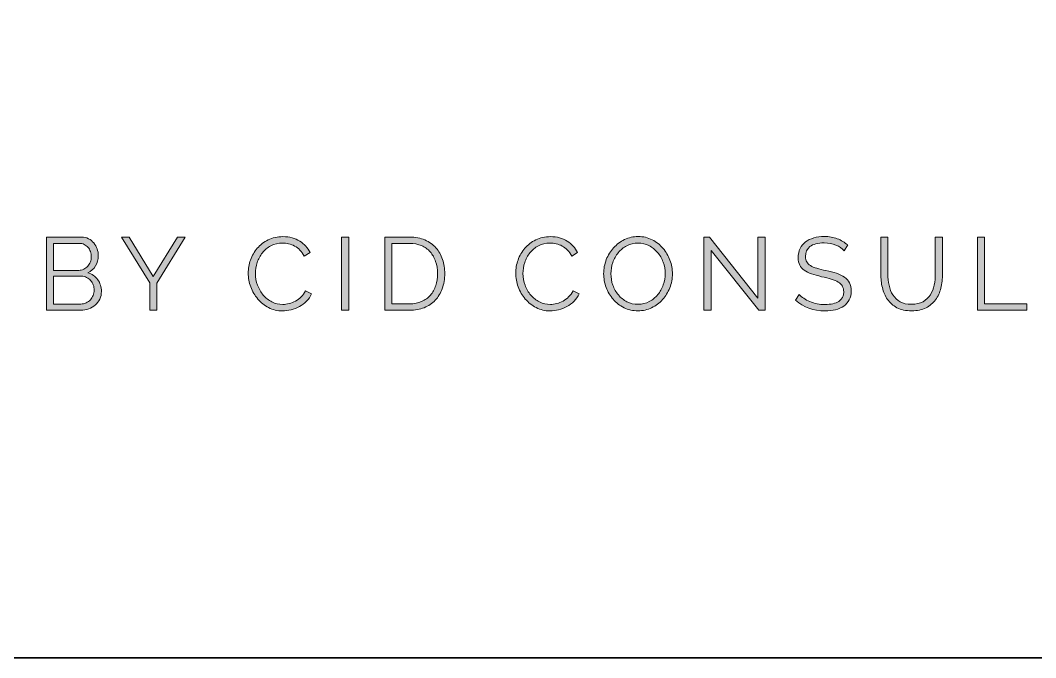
# Model space of a CAD drawing. Header units: centimetres. Extents: x -8 to 123, y -18 to 6.
# Drawn here: x 31.492 to 35.421, y -10.384 to -7.917 of the extents above; entities that cross this region are included whole.
import ezdxf

# ---------------------------------------------------------------- set-up
doc = ezdxf.new("R2010")
doc.units = ezdxf.units.CM
doc.header["$MEASUREMENT"] = 0
doc.layers.add('Layer 1', color=7, linetype='Continuous', lineweight=0)

# ---------------------------------------------------------------- blocks, each defined once
blk = doc.blocks.new('Block_11')
at = {"layer": 'Layer 1', "true_color": 0x000000, "transparency": 33554687}
h = blk.add_hatch(color=18, dxfattribs=at)
h.dxf.hatch_style = 2
edge = h.paths.add_edge_path()
edge.add_spline(control_points=[(31.7775, -8.9617), (31.7775, -8.9548), (31.7763, -8.9481), (31.7739, -8.9415), (31.7715, -8.935), (31.7681, -8.9293), (31.7637, -8.9244), (31.7593, -8.9194), (31.7541, -8.9154), (31.7481, -8.9124), (31.7422, -8.9093), (31.7357, -8.9078), (31.7288, -8.9078), (31.7288, -8.9078), (31.6201, -8.9078), (31.6201, -8.9078), (31.6201, -8.9078), (31.6201, -9.0152), (31.6201, -9.0152), (31.6201, -9.0152), (31.726, -9.0152), (31.726, -9.0152), (31.7332, -9.0152), (31.74, -9.0138), (31.7463, -9.0108), (31.7527, -9.0079), (31.7582, -9.004), (31.7627, -8.9991), (31.7672, -8.9941), (31.7708, -8.9884), (31.7735, -8.9819), (31.7762, -8.9754), (31.7775, -8.9686), (31.7775, -8.9617)], knot_values=[0, 0, 0, 0, 1, 1, 1, 2, 2, 2, 3, 3, 3, 4, 4, 4, 5, 5, 5, 6, 6, 6, 7, 7, 7, 8, 8, 8, 9, 9, 9, 10, 10, 10, 11, 11, 11, 11], degree=3, periodic=0)
edge = h.paths.add_edge_path()
edge.add_spline(control_points=[(31.6201, -8.7804), (31.6201, -8.7804), (31.6201, -8.885), (31.6201, -8.885), (31.6201, -8.885), (31.7176, -8.885), (31.7176, -8.885), (31.7245, -8.885), (31.731, -8.8836), (31.737, -8.8806), (31.743, -8.8777), (31.7481, -8.8738), (31.7525, -8.8691), (31.7569, -8.8643), (31.7603, -8.8587), (31.7627, -8.8525), (31.7651, -8.8462), (31.7663, -8.8396), (31.7663, -8.8327), (31.7663, -8.8255), (31.7652, -8.8187), (31.7629, -8.8123), (31.7607, -8.806), (31.7575, -8.8004), (31.7533, -8.7958), (31.7492, -8.7911), (31.7443, -8.7874), (31.7386, -8.7846), (31.7328, -8.7818), (31.7266, -8.7804), (31.72, -8.7804), (31.72, -8.7804), (31.6201, -8.7804), (31.6201, -8.7804)], knot_values=[0, 0, 0, 0, 1, 1, 1, 2, 2, 2, 3, 3, 3, 4, 4, 4, 5, 5, 5, 6, 6, 6, 7, 7, 7, 8, 8, 8, 9, 9, 9, 10, 10, 10, 11, 11, 11, 11], degree=3, periodic=0)
edge = h.paths.add_edge_path()
edge.add_spline(control_points=[(31.8054, -8.9665), (31.8054, -8.9771), (31.8033, -8.9869), (31.7991, -8.9959), (31.7948, -9.0048), (31.7891, -9.0125), (31.7819, -9.019), (31.7747, -9.0255), (31.7663, -9.0306), (31.7567, -9.0342), (31.7471, -9.0378), (31.7369, -9.0396), (31.726, -9.0396), (31.726, -9.0396), (31.5926, -9.0396), (31.5926, -9.0396), (31.5926, -9.0396), (31.5926, -8.756), (31.5926, -8.756), (31.5926, -8.756), (31.7288, -8.756), (31.7288, -8.756), (31.7386, -8.756), (31.7475, -8.7582), (31.7555, -8.7624), (31.7635, -8.7667), (31.7703, -8.7722), (31.7759, -8.779), (31.7815, -8.7858), (31.7858, -8.7935), (31.7889, -8.8022), (31.7919, -8.8108), (31.7935, -8.8195), (31.7935, -8.8283), (31.7935, -8.8427), (31.7899, -8.8558), (31.7827, -8.8677), (31.7755, -8.8795), (31.7655, -8.8884), (31.7527, -8.8942), (31.769, -8.899), (31.7818, -8.9079), (31.7913, -8.921), (31.8007, -8.934), (31.8054, -8.9492), (31.8054, -8.9665)], knot_values=[0, 0, 0, 0, 1, 1, 1, 2, 2, 2, 3, 3, 3, 4, 4, 4, 5, 5, 5, 6, 6, 6, 7, 7, 7, 8, 8, 8, 9, 9, 9, 10, 10, 10, 11, 11, 11, 12, 12, 12, 13, 13, 13, 14, 14, 14, 15, 15, 15, 15], degree=3, periodic=0)
h = blk.add_hatch(color=18, dxfattribs=at)
h.dxf.hatch_style = 2
edge = h.paths.add_edge_path()
edge.add_spline(control_points=[(31.9133, -8.756), (31.9133, -8.756), (32.0063, -8.9086), (32.0063, -8.9086), (32.0063, -8.9086), (32.0998, -8.756), (32.0998, -8.756), (32.0998, -8.756), (32.1301, -8.756), (32.1301, -8.756), (32.1301, -8.756), (32.0199, -8.9341), (32.0199, -8.9341), (32.0199, -8.9341), (32.0199, -9.0396), (32.0199, -9.0396), (32.0199, -9.0396), (31.9924, -9.0396), (31.9924, -9.0396), (31.9924, -9.0396), (31.9924, -8.9334), (31.9924, -8.9334), (31.9924, -8.9334), (31.8829, -8.756), (31.8829, -8.756), (31.8829, -8.756), (31.9133, -8.756), (31.9133, -8.756)], knot_values=[0, 0, 0, 0, 1, 1, 1, 2, 2, 2, 3, 3, 3, 4, 4, 4, 5, 5, 5, 6, 6, 6, 7, 7, 7, 8, 8, 8, 9, 9, 9, 9], degree=3, periodic=0)
h = blk.add_hatch(color=18, dxfattribs=at)
h.dxf.hatch_style = 2
edge = h.paths.add_edge_path()
edge.add_spline(control_points=[(32.3734, -8.8958), (32.3734, -8.8788), (32.3763, -8.8618), (32.3823, -8.8449), (32.3883, -8.828), (32.3971, -8.8129), (32.4085, -8.7996), (32.4199, -8.7863), (32.4341, -8.7754), (32.4508, -8.767), (32.4676, -8.7586), (32.4866, -8.7544), (32.508, -8.7544), (32.5332, -8.7544), (32.5548, -8.7602), (32.5726, -8.7716), (32.5905, -8.783), (32.6038, -8.798), (32.6126, -8.8163), (32.6126, -8.8163), (32.5902, -8.8299), (32.5902, -8.8299), (32.5857, -8.8206), (32.5802, -8.8127), (32.5738, -8.8064), (32.5674, -8.8), (32.5605, -8.7948), (32.5531, -8.7908), (32.5456, -8.7868), (32.5379, -8.7839), (32.5299, -8.7822), (32.5219, -8.7805), (32.5141, -8.7796), (32.5063, -8.7796), (32.4893, -8.7796), (32.4743, -8.783), (32.4612, -8.79), (32.4482, -8.7969), (32.4372, -8.806), (32.4283, -8.8171), (32.4193, -8.8283), (32.4126, -8.8409), (32.4081, -8.8549), (32.4036, -8.8688), (32.4013, -8.883), (32.4013, -8.8974), (32.4013, -8.9131), (32.404, -8.9282), (32.4095, -8.9425), (32.415, -8.9569), (32.4224, -8.9696), (32.4319, -8.9807), (32.4413, -8.9917), (32.4525, -9.0005), (32.4654, -9.007), (32.4783, -9.0136), (32.4924, -9.0168), (32.5075, -9.0168), (32.5155, -9.0168), (32.5237, -9.0158), (32.5321, -9.0138), (32.5405, -9.0118), (32.5486, -9.0086), (32.5565, -9.0042), (32.5643, -8.9998), (32.5716, -8.9944), (32.5782, -8.9879), (32.5849, -8.9813), (32.5905, -8.9734), (32.595, -8.9641), (32.595, -8.9641), (32.6182, -8.9761), (32.6182, -8.9761), (32.6136, -8.9867), (32.6073, -8.9961), (32.599, -9.0042), (32.5908, -9.0124), (32.5816, -9.0192), (32.5714, -9.0248), (32.5613, -9.0304), (32.5506, -9.0347), (32.5393, -9.0376), (32.528, -9.0405), (32.5169, -9.042), (32.506, -9.042), (32.4865, -9.042), (32.4687, -9.0377), (32.4524, -9.0292), (32.4362, -9.0207), (32.4222, -9.0096), (32.4105, -8.9959), (32.3988, -8.9821), (32.3897, -8.9666), (32.3831, -8.9491), (32.3766, -8.9317), (32.3734, -8.9139), (32.3734, -8.8958)], knot_values=[0, 0, 0, 0, 1, 1, 1, 2, 2, 2, 3, 3, 3, 4, 4, 4, 5, 5, 5, 6, 6, 6, 7, 7, 7, 8, 8, 8, 9, 9, 9, 10, 10, 10, 11, 11, 11, 12, 12, 12, 13, 13, 13, 14, 14, 14, 15, 15, 15, 16, 16, 16, 17, 17, 17, 18, 18, 18, 19, 19, 19, 20, 20, 20, 21, 21, 21, 22, 22, 22, 23, 23, 23, 24, 24, 24, 25, 25, 25, 26, 26, 26, 27, 27, 27, 28, 28, 28, 29, 29, 29, 30, 30, 30, 31, 31, 31, 32, 32, 32, 32], degree=3, periodic=0)
h = blk.add_hatch(color=18, dxfattribs=at)
h.dxf.hatch_style = 2
edge = h.paths.add_edge_path()
edge.add_spline(control_points=[(32.7348, -9.0396), (32.7348, -9.0396), (32.7348, -8.7564), (32.7348, -8.7564), (32.7348, -8.7564), (32.7624, -8.7564), (32.7624, -8.7564), (32.7624, -8.7564), (32.7624, -9.0396), (32.7624, -9.0396), (32.7624, -9.0396), (32.7348, -9.0396), (32.7348, -9.0396)], knot_values=[0, 0, 0, 0, 1, 1, 1, 2, 2, 2, 3, 3, 3, 4, 4, 4, 4], degree=3, periodic=0)
h = blk.add_hatch(color=18, dxfattribs=at)
h.dxf.hatch_style = 2
edge = h.paths.add_edge_path()
edge.add_spline(control_points=[(33.1058, -8.8974), (33.1058, -8.8804), (33.1034, -8.8647), (33.0986, -8.8505), (33.0938, -8.8362), (33.0868, -8.8239), (33.0777, -8.8135), (33.0685, -8.8031), (33.0572, -8.7951), (33.0439, -8.7894), (33.0306, -8.7836), (33.0153, -8.7808), (32.998, -8.7808), (32.998, -8.7808), (32.9297, -8.7808), (32.9297, -8.7808), (32.9297, -8.7808), (32.9297, -9.0148), (32.9297, -9.0148), (32.9297, -9.0148), (32.998, -9.0148), (32.998, -9.0148), (33.0156, -9.0148), (33.0311, -9.0118), (33.0445, -9.0058), (33.058, -8.9998), (33.0692, -8.9916), (33.0783, -8.9811), (33.0873, -8.9706), (33.0942, -8.9582), (33.0988, -8.9439), (33.1035, -8.9297), (33.1058, -8.9142), (33.1058, -8.8974)], knot_values=[0, 0, 0, 0, 1, 1, 1, 2, 2, 2, 3, 3, 3, 4, 4, 4, 5, 5, 5, 6, 6, 6, 7, 7, 7, 8, 8, 8, 9, 9, 9, 10, 10, 10, 11, 11, 11, 11], degree=3, periodic=0)
edge = h.paths.add_edge_path()
edge.add_spline(control_points=[(32.9021, -9.0396), (32.9021, -9.0396), (32.9021, -8.756), (32.9021, -8.756), (32.9021, -8.756), (32.998, -8.756), (32.998, -8.756), (33.0206, -8.756), (33.0404, -8.7598), (33.0575, -8.7672), (33.0745, -8.7747), (33.0887, -8.7848), (33.1, -8.7976), (33.1113, -8.8103), (33.1198, -8.8253), (33.1254, -8.8425), (33.131, -8.8597), (33.1338, -8.878), (33.1338, -8.8974), (33.1338, -8.919), (33.1306, -8.9385), (33.1242, -8.9559), (33.1178, -8.9734), (33.1087, -8.9883), (33.097, -9.0006), (33.0853, -9.013), (33.0711, -9.0226), (33.0543, -9.0294), (33.0375, -9.0362), (33.0188, -9.0396), (32.998, -9.0396), (32.998, -9.0396), (32.9021, -9.0396), (32.9021, -9.0396)], knot_values=[0, 0, 0, 0, 1, 1, 1, 2, 2, 2, 3, 3, 3, 4, 4, 4, 5, 5, 5, 6, 6, 6, 7, 7, 7, 8, 8, 8, 9, 9, 9, 10, 10, 10, 11, 11, 11, 11], degree=3, periodic=0)
h = blk.add_hatch(color=18, dxfattribs=at)
h.dxf.hatch_style = 2
edge = h.paths.add_edge_path()
edge.add_spline(control_points=[(33.4085, -8.8958), (33.4085, -8.8788), (33.4115, -8.8618), (33.4175, -8.8449), (33.4235, -8.828), (33.4322, -8.8129), (33.4437, -8.7996), (33.4551, -8.7863), (33.4692, -8.7754), (33.486, -8.767), (33.5028, -8.7586), (33.5218, -8.7544), (33.5431, -8.7544), (33.5684, -8.7544), (33.59, -8.7602), (33.6078, -8.7716), (33.6257, -8.783), (33.639, -8.798), (33.6478, -8.8163), (33.6478, -8.8163), (33.6254, -8.8299), (33.6254, -8.8299), (33.6209, -8.8206), (33.6154, -8.8127), (33.609, -8.8064), (33.6026, -8.8), (33.5957, -8.7948), (33.5883, -8.7908), (33.5808, -8.7868), (33.5731, -8.7839), (33.5651, -8.7822), (33.5571, -8.7805), (33.5492, -8.7796), (33.5415, -8.7796), (33.5245, -8.7796), (33.5094, -8.783), (33.4964, -8.79), (33.4833, -8.7969), (33.4724, -8.806), (33.4634, -8.8171), (33.4545, -8.8283), (33.4478, -8.8409), (33.4433, -8.8549), (33.4387, -8.8688), (33.4365, -8.883), (33.4365, -8.8974), (33.4365, -8.9131), (33.4392, -8.9282), (33.4447, -8.9425), (33.4501, -8.9569), (33.4576, -8.9696), (33.467, -8.9807), (33.4765, -8.9917), (33.4877, -9.0005), (33.5006, -9.007), (33.5135, -9.0136), (33.5275, -9.0168), (33.5427, -9.0168), (33.5507, -9.0168), (33.5589, -9.0158), (33.5673, -9.0138), (33.5757, -9.0118), (33.5838, -9.0086), (33.5917, -9.0042), (33.5995, -8.9998), (33.6068, -8.9944), (33.6134, -8.9879), (33.6201, -8.9813), (33.6257, -8.9734), (33.6302, -8.9641), (33.6302, -8.9641), (33.6534, -8.9761), (33.6534, -8.9761), (33.6488, -8.9867), (33.6424, -8.9961), (33.6342, -9.0042), (33.6259, -9.0124), (33.6167, -9.0192), (33.6066, -9.0248), (33.5965, -9.0304), (33.5858, -9.0347), (33.5745, -9.0376), (33.5631, -9.0405), (33.552, -9.042), (33.5411, -9.042), (33.5217, -9.042), (33.5038, -9.0377), (33.4876, -9.0292), (33.4714, -9.0207), (33.4574, -9.0096), (33.4457, -8.9959), (33.434, -8.9821), (33.4248, -8.9666), (33.4183, -8.9491), (33.4118, -8.9317), (33.4085, -8.9139), (33.4085, -8.8958)], knot_values=[0, 0, 0, 0, 1, 1, 1, 2, 2, 2, 3, 3, 3, 4, 4, 4, 5, 5, 5, 6, 6, 6, 7, 7, 7, 8, 8, 8, 9, 9, 9, 10, 10, 10, 11, 11, 11, 12, 12, 12, 13, 13, 13, 14, 14, 14, 15, 15, 15, 16, 16, 16, 17, 17, 17, 18, 18, 18, 19, 19, 19, 20, 20, 20, 21, 21, 21, 22, 22, 22, 23, 23, 23, 24, 24, 24, 25, 25, 25, 26, 26, 26, 27, 27, 27, 28, 28, 28, 29, 29, 29, 30, 30, 30, 31, 31, 31, 32, 32, 32, 32], degree=3, periodic=0)
h = blk.add_hatch(color=18, dxfattribs=at)
h.dxf.hatch_style = 2
edge = h.paths.add_edge_path()
edge.add_spline(control_points=[(33.7768, -8.8978), (33.7768, -8.9133), (33.7793, -8.9281), (33.7844, -8.9423), (33.7894, -8.9566), (33.7966, -8.9692), (33.8059, -8.9803), (33.8153, -8.9913), (33.8263, -9.0001), (33.8391, -9.0066), (33.8519, -9.0132), (33.8661, -9.0164), (33.8818, -9.0164), (33.8978, -9.0164), (33.9123, -9.013), (33.9253, -9.006), (33.9384, -8.9991), (33.9494, -8.9901), (33.9585, -8.9789), (33.9676, -8.9677), (33.9745, -8.9551), (33.9795, -8.9409), (33.9844, -8.9268), (33.9869, -8.9124), (33.9869, -8.8978), (33.9869, -8.8824), (33.9843, -8.8675), (33.9791, -8.8533), (33.9739, -8.839), (33.9666, -8.8265), (33.9573, -8.8155), (33.948, -8.8046), (33.9369, -8.7959), (33.9242, -8.7894), (33.9114, -8.7829), (33.8973, -8.7796), (33.8818, -8.7796), (33.8659, -8.7796), (33.8513, -8.783), (33.8383, -8.7898), (33.8252, -8.7966), (33.8142, -8.8055), (33.8051, -8.8167), (33.7961, -8.8279), (33.7891, -8.8406), (33.7842, -8.8547), (33.7792, -8.8688), (33.7768, -8.8832), (33.7768, -8.8978)], knot_values=[0, 0, 0, 0, 1, 1, 1, 2, 2, 2, 3, 3, 3, 4, 4, 4, 5, 5, 5, 6, 6, 6, 7, 7, 7, 8, 8, 8, 9, 9, 9, 10, 10, 10, 11, 11, 11, 12, 12, 12, 13, 13, 13, 14, 14, 14, 15, 15, 15, 16, 16, 16, 16], degree=3, periodic=0)
edge = h.paths.add_edge_path()
edge.add_spline(control_points=[(33.8818, -9.0416), (33.8621, -9.0416), (33.8441, -9.0375), (33.8277, -9.0294), (33.8113, -9.0213), (33.7973, -9.0105), (33.7856, -8.9971), (33.7739, -8.9836), (33.7648, -8.9682), (33.7584, -8.9509), (33.752, -8.9336), (33.7488, -8.9159), (33.7488, -8.8978), (33.7488, -8.8789), (33.7522, -8.8608), (33.759, -8.8435), (33.7658, -8.8262), (33.7752, -8.8109), (33.7872, -8.7976), (33.7992, -8.7843), (33.8133, -8.7737), (33.8295, -8.7658), (33.8457, -8.758), (33.8633, -8.754), (33.8822, -8.754), (33.9019, -8.754), (33.92, -8.7582), (33.9363, -8.7666), (33.9527, -8.775), (33.9667, -8.786), (33.9783, -8.7996), (33.9899, -8.8131), (33.9988, -8.8285), (34.0052, -8.8457), (34.0116, -8.8629), (34.0148, -8.8804), (34.0148, -8.8982), (34.0148, -8.9171), (34.0114, -8.9352), (34.0046, -8.9525), (33.9978, -8.9698), (33.9885, -8.9851), (33.9767, -8.9982), (33.9648, -9.0114), (33.9508, -9.0219), (33.9345, -9.0298), (33.9183, -9.0377), (33.9007, -9.0416), (33.8818, -9.0416)], knot_values=[0, 0, 0, 0, 1, 1, 1, 2, 2, 2, 3, 3, 3, 4, 4, 4, 5, 5, 5, 6, 6, 6, 7, 7, 7, 8, 8, 8, 9, 9, 9, 10, 10, 10, 11, 11, 11, 12, 12, 12, 13, 13, 13, 14, 14, 14, 15, 15, 15, 16, 16, 16, 16], degree=3, periodic=0)
h = blk.add_hatch(color=18, dxfattribs=at)
h.dxf.hatch_style = 2
edge = h.paths.add_edge_path()
edge.add_spline(control_points=[(34.1642, -8.808), (34.1642, -8.808), (34.1642, -9.0396), (34.1642, -9.0396), (34.1642, -9.0396), (34.1366, -9.0396), (34.1366, -9.0396), (34.1366, -9.0396), (34.1366, -8.756), (34.1366, -8.756), (34.1366, -8.756), (34.1582, -8.756), (34.1582, -8.756), (34.1582, -8.756), (34.3459, -8.9921), (34.3459, -8.9921), (34.3459, -8.9921), (34.3459, -8.7564), (34.3459, -8.7564), (34.3459, -8.7564), (34.3735, -8.7564), (34.3735, -8.7564), (34.3735, -8.7564), (34.3735, -9.0396), (34.3735, -9.0396), (34.3735, -9.0396), (34.3495, -9.0396), (34.3495, -9.0396), (34.3495, -9.0396), (34.1642, -8.808), (34.1642, -8.808)], knot_values=[0, 0, 0, 0, 1, 1, 1, 2, 2, 2, 3, 3, 3, 4, 4, 4, 5, 5, 5, 6, 6, 6, 7, 7, 7, 8, 8, 8, 9, 9, 9, 10, 10, 10, 10], degree=3, periodic=0)
h = blk.add_hatch(color=18, dxfattribs=at)
h.dxf.hatch_style = 2
edge = h.paths.add_edge_path()
edge.add_spline(control_points=[(34.6798, -8.8091), (34.6718, -8.8001), (34.6611, -8.7928), (34.6476, -8.7872), (34.6342, -8.7816), (34.6191, -8.7788), (34.6023, -8.7788), (34.577, -8.7788), (34.5586, -8.7835), (34.5472, -8.793), (34.5357, -8.8024), (34.53, -8.8153), (34.53, -8.8315), (34.53, -8.84), (34.5315, -8.847), (34.5346, -8.8525), (34.5377, -8.8579), (34.5425, -8.8627), (34.549, -8.8667), (34.5555, -8.8707), (34.5638, -8.8741), (34.5737, -8.877), (34.5837, -8.88), (34.5955, -8.8829), (34.6091, -8.8858), (34.6243, -8.889), (34.6378, -8.8925), (34.6498, -8.8964), (34.6618, -8.9003), (34.672, -8.9052), (34.6806, -8.9112), (34.6891, -8.9172), (34.6956, -8.9245), (34.7001, -8.9331), (34.7047, -8.9418), (34.7069, -8.9525), (34.7069, -8.9653), (34.7069, -8.9783), (34.7044, -8.9897), (34.6993, -8.9992), (34.6943, -9.0088), (34.6872, -9.0168), (34.6782, -9.0232), (34.6691, -9.0296), (34.6583, -9.0343), (34.6458, -9.0374), (34.6333, -9.0404), (34.6197, -9.042), (34.6051, -9.042), (34.5606, -9.042), (34.5227, -9.0283), (34.4913, -9.0008), (34.4913, -9.0008), (34.5048, -8.9781), (34.5048, -8.9781), (34.5152, -8.989), (34.5292, -8.9982), (34.5468, -9.0058), (34.5643, -9.0134), (34.5839, -9.0172), (34.6055, -9.0172), (34.6281, -9.0172), (34.6458, -9.0132), (34.6586, -9.005), (34.6714, -8.9969), (34.6778, -8.9846), (34.6778, -8.9681), (34.6778, -8.9593), (34.676, -8.9519), (34.6724, -8.9459), (34.6688, -8.9399), (34.6634, -8.9348), (34.6562, -8.9304), (34.649, -8.926), (34.64, -8.9222), (34.6293, -8.919), (34.6185, -8.9158), (34.606, -8.9126), (34.5919, -8.9094), (34.577, -8.9059), (34.5639, -8.9023), (34.5528, -8.8986), (34.5416, -8.8949), (34.5322, -8.8902), (34.5246, -8.8846), (34.517, -8.879), (34.5113, -8.8723), (34.5074, -8.8645), (34.5036, -8.8566), (34.5016, -8.847), (34.5016, -8.8355), (34.5016, -8.8225), (34.5041, -8.8108), (34.509, -8.8006), (34.514, -8.7903), (34.5209, -8.7818), (34.5298, -8.775), (34.5387, -8.7682), (34.5494, -8.763), (34.5618, -8.7594), (34.5741, -8.7558), (34.5878, -8.754), (34.6027, -8.754), (34.6213, -8.754), (34.638, -8.7569), (34.6528, -8.7626), (34.6676, -8.7684), (34.681, -8.7764), (34.693, -8.7868), (34.693, -8.7868), (34.6798, -8.8091), (34.6798, -8.8091)], knot_values=[0, 0, 0, 0, 1, 1, 1, 2, 2, 2, 3, 3, 3, 4, 4, 4, 5, 5, 5, 6, 6, 6, 7, 7, 7, 8, 8, 8, 9, 9, 9, 10, 10, 10, 11, 11, 11, 12, 12, 12, 13, 13, 13, 14, 14, 14, 15, 15, 15, 16, 16, 16, 17, 17, 17, 18, 18, 18, 19, 19, 19, 20, 20, 20, 21, 21, 21, 22, 22, 22, 23, 23, 23, 24, 24, 24, 25, 25, 25, 26, 26, 26, 27, 27, 27, 28, 28, 28, 29, 29, 29, 30, 30, 30, 31, 31, 31, 32, 32, 32, 33, 33, 33, 34, 34, 34, 35, 35, 35, 36, 36, 36, 37, 37, 37, 37], degree=3, periodic=0)
h = blk.add_hatch(color=18, dxfattribs=at)
h.dxf.hatch_style = 2
edge = h.paths.add_edge_path()
edge.add_spline(control_points=[(34.9402, -9.0164), (34.958, -9.0164), (34.9728, -9.013), (34.9847, -9.0062), (34.9965, -8.9995), (35.006, -8.9905), (35.013, -8.9795), (35.0201, -8.9684), (35.025, -8.9559), (35.0278, -8.9417), (35.0306, -8.9276), (35.032, -8.9134), (35.032, -8.899), (35.032, -8.899), (35.032, -8.756), (35.032, -8.756), (35.032, -8.756), (35.06, -8.756), (35.06, -8.756), (35.06, -8.756), (35.06, -8.899), (35.06, -8.899), (35.06, -8.9182), (35.0578, -8.9364), (35.0536, -8.9535), (35.0493, -8.9707), (35.0425, -8.9858), (35.033, -8.9988), (35.0236, -9.0119), (35.0112, -9.0223), (34.9961, -9.03), (34.9809, -9.0377), (34.9624, -9.0416), (34.9406, -9.0416), (34.9179, -9.0416), (34.899, -9.0375), (34.8838, -9.0294), (34.8687, -9.0213), (34.8564, -9.0106), (34.8471, -8.9972), (34.8378, -8.9839), (34.8311, -8.9688), (34.8271, -8.9517), (34.8231, -8.9347), (34.8211, -8.9171), (34.8211, -8.899), (34.8211, -8.899), (34.8211, -8.756), (34.8211, -8.756), (34.8211, -8.756), (34.8487, -8.756), (34.8487, -8.756), (34.8487, -8.756), (34.8487, -8.899), (34.8487, -8.899), (34.8487, -8.9139), (34.8502, -8.9284), (34.8531, -8.9425), (34.856, -8.9566), (34.861, -8.9692), (34.8681, -8.9801), (34.8751, -8.991), (34.8845, -8.9998), (34.8962, -9.0064), (34.9079, -9.0131), (34.9226, -9.0164), (34.9402, -9.0164)], knot_values=[0, 0, 0, 0, 1, 1, 1, 2, 2, 2, 3, 3, 3, 4, 4, 4, 5, 5, 5, 6, 6, 6, 7, 7, 7, 8, 8, 8, 9, 9, 9, 10, 10, 10, 11, 11, 11, 12, 12, 12, 13, 13, 13, 14, 14, 14, 15, 15, 15, 16, 16, 16, 17, 17, 17, 18, 18, 18, 19, 19, 19, 20, 20, 20, 21, 21, 21, 22, 22, 22, 22], degree=3, periodic=0)
h = blk.add_hatch(color=18, dxfattribs=at)
h.dxf.hatch_style = 2
edge = h.paths.add_edge_path()
edge.add_spline(control_points=[(35.195, -9.0396), (35.195, -9.0396), (35.195, -8.756), (35.195, -8.756), (35.195, -8.756), (35.2225, -8.756), (35.2225, -8.756), (35.2225, -8.756), (35.2225, -9.0148), (35.2225, -9.0148), (35.2225, -9.0148), (35.3867, -9.0148), (35.3867, -9.0148), (35.3867, -9.0148), (35.3867, -9.0396), (35.3867, -9.0396), (35.3867, -9.0396), (35.195, -9.0396), (35.195, -9.0396)], knot_values=[0, 0, 0, 0, 1, 1, 1, 2, 2, 2, 3, 3, 3, 4, 4, 4, 5, 5, 5, 6, 6, 6, 6], degree=3, periodic=0)
at = {"layer": 'Layer 1'}
for points, knots in [([(31.8054, -8.9665), (31.8054, -8.9771), (31.8033, -8.9869), (31.7991, -8.9959), (31.7948, -9.0048), (31.7891, -9.0125), (31.7819, -9.019), (31.7747, -9.0255), (31.7663, -9.0306), (31.7567, -9.0342), (31.7471, -9.0378), (31.7369, -9.0396), (31.726, -9.0396), (31.726, -9.0396), (31.5926, -9.0396), (31.5926, -9.0396), (31.5926, -9.0396), (31.5926, -8.756), (31.5926, -8.756), (31.5926, -8.756), (31.7288, -8.756), (31.7288, -8.756), (31.7386, -8.756), (31.7475, -8.7582), (31.7555, -8.7624), (31.7635, -8.7667), (31.7703, -8.7722), (31.7759, -8.779), (31.7815, -8.7858), (31.7858, -8.7935), (31.7889, -8.8022), (31.7919, -8.8108), (31.7935, -8.8195), (31.7935, -8.8283), (31.7935, -8.8427), (31.7899, -8.8558), (31.7827, -8.8677), (31.7755, -8.8795), (31.7655, -8.8884), (31.7527, -8.8942), (31.769, -8.899), (31.7818, -8.9079), (31.7913, -8.921), (31.8007, -8.934), (31.8054, -8.9492), (31.8054, -8.9665)], [0, 0, 0, 0, 1, 1, 1, 2, 2, 2, 3, 3, 3, 4, 4, 4, 5, 5, 5, 6, 6, 6, 7, 7, 7, 8, 8, 8, 9, 9, 9, 10, 10, 10, 11, 11, 11, 12, 12, 12, 13, 13, 13, 14, 14, 14, 15, 15, 15, 15]), ([(31.9133, -8.756), (31.9133, -8.756), (32.0063, -8.9086), (32.0063, -8.9086), (32.0063, -8.9086), (32.0998, -8.756), (32.0998, -8.756), (32.0998, -8.756), (32.1301, -8.756), (32.1301, -8.756), (32.1301, -8.756), (32.0199, -8.9341), (32.0199, -8.9341), (32.0199, -8.9341), (32.0199, -9.0396), (32.0199, -9.0396), (32.0199, -9.0396), (31.9924, -9.0396), (31.9924, -9.0396), (31.9924, -9.0396), (31.9924, -8.9334), (31.9924, -8.9334), (31.9924, -8.9334), (31.8829, -8.756), (31.8829, -8.756), (31.8829, -8.756), (31.9133, -8.756), (31.9133, -8.756)], [0, 0, 0, 0, 1, 1, 1, 2, 2, 2, 3, 3, 3, 4, 4, 4, 5, 5, 5, 6, 6, 6, 7, 7, 7, 8, 8, 8, 9, 9, 9, 9]), ([(32.3734, -8.8958), (32.3734, -8.8788), (32.3763, -8.8618), (32.3823, -8.8449), (32.3883, -8.828), (32.3971, -8.8129), (32.4085, -8.7996), (32.4199, -8.7863), (32.4341, -8.7754), (32.4508, -8.767), (32.4676, -8.7586), (32.4866, -8.7544), (32.508, -8.7544), (32.5332, -8.7544), (32.5548, -8.7602), (32.5726, -8.7716), (32.5905, -8.783), (32.6038, -8.798), (32.6126, -8.8163), (32.6126, -8.8163), (32.5902, -8.8299), (32.5902, -8.8299), (32.5857, -8.8206), (32.5802, -8.8127), (32.5738, -8.8064), (32.5674, -8.8), (32.5605, -8.7948), (32.5531, -8.7908), (32.5456, -8.7868), (32.5379, -8.7839), (32.5299, -8.7822), (32.5219, -8.7805), (32.5141, -8.7796), (32.5063, -8.7796), (32.4893, -8.7796), (32.4743, -8.783), (32.4612, -8.79), (32.4482, -8.7969), (32.4372, -8.806), (32.4283, -8.8171), (32.4193, -8.8283), (32.4126, -8.8409), (32.4081, -8.8549), (32.4036, -8.8688), (32.4013, -8.883), (32.4013, -8.8974), (32.4013, -8.9131), (32.404, -8.9282), (32.4095, -8.9425), (32.415, -8.9569), (32.4224, -8.9696), (32.4319, -8.9807), (32.4413, -8.9917), (32.4525, -9.0005), (32.4654, -9.007), (32.4783, -9.0136), (32.4924, -9.0168), (32.5075, -9.0168), (32.5155, -9.0168), (32.5237, -9.0158), (32.5321, -9.0138), (32.5405, -9.0118), (32.5486, -9.0086), (32.5565, -9.0042), (32.5643, -8.9998), (32.5716, -8.9944), (32.5782, -8.9879), (32.5849, -8.9813), (32.5905, -8.9734), (32.595, -8.9641), (32.595, -8.9641), (32.6182, -8.9761), (32.6182, -8.9761), (32.6136, -8.9867), (32.6073, -8.9961), (32.599, -9.0042), (32.5908, -9.0124), (32.5816, -9.0192), (32.5714, -9.0248), (32.5613, -9.0304), (32.5506, -9.0347), (32.5393, -9.0376), (32.528, -9.0405), (32.5169, -9.042), (32.506, -9.042), (32.4865, -9.042), (32.4687, -9.0377), (32.4524, -9.0292), (32.4362, -9.0207), (32.4222, -9.0096), (32.4105, -8.9959), (32.3988, -8.9821), (32.3897, -8.9666), (32.3831, -8.9491), (32.3766, -8.9317), (32.3734, -8.9139), (32.3734, -8.8958)], [0, 0, 0, 0, 1, 1, 1, 2, 2, 2, 3, 3, 3, 4, 4, 4, 5, 5, 5, 6, 6, 6, 7, 7, 7, 8, 8, 8, 9, 9, 9, 10, 10, 10, 11, 11, 11, 12, 12, 12, 13, 13, 13, 14, 14, 14, 15, 15, 15, 16, 16, 16, 17, 17, 17, 18, 18, 18, 19, 19, 19, 20, 20, 20, 21, 21, 21, 22, 22, 22, 23, 23, 23, 24, 24, 24, 25, 25, 25, 26, 26, 26, 27, 27, 27, 28, 28, 28, 29, 29, 29, 30, 30, 30, 31, 31, 31, 32, 32, 32, 32]), ([(32.7348, -9.0396), (32.7348, -9.0396), (32.7348, -8.7564), (32.7348, -8.7564), (32.7348, -8.7564), (32.7624, -8.7564), (32.7624, -8.7564), (32.7624, -8.7564), (32.7624, -9.0396), (32.7624, -9.0396), (32.7624, -9.0396), (32.7348, -9.0396), (32.7348, -9.0396)], [0, 0, 0, 0, 1, 1, 1, 2, 2, 2, 3, 3, 3, 4, 4, 4, 4]), ([(32.9021, -9.0396), (32.9021, -9.0396), (32.9021, -8.756), (32.9021, -8.756), (32.9021, -8.756), (32.998, -8.756), (32.998, -8.756), (33.0206, -8.756), (33.0404, -8.7598), (33.0575, -8.7672), (33.0745, -8.7747), (33.0887, -8.7848), (33.1, -8.7976), (33.1113, -8.8103), (33.1198, -8.8253), (33.1254, -8.8425), (33.131, -8.8597), (33.1338, -8.878), (33.1338, -8.8974), (33.1338, -8.919), (33.1306, -8.9385), (33.1242, -8.9559), (33.1178, -8.9734), (33.1087, -8.9883), (33.097, -9.0006), (33.0853, -9.013), (33.0711, -9.0226), (33.0543, -9.0294), (33.0375, -9.0362), (33.0188, -9.0396), (32.998, -9.0396), (32.998, -9.0396), (32.9021, -9.0396), (32.9021, -9.0396)], [0, 0, 0, 0, 1, 1, 1, 2, 2, 2, 3, 3, 3, 4, 4, 4, 5, 5, 5, 6, 6, 6, 7, 7, 7, 8, 8, 8, 9, 9, 9, 10, 10, 10, 11, 11, 11, 11]), ([(33.4085, -8.8958), (33.4085, -8.8788), (33.4115, -8.8618), (33.4175, -8.8449), (33.4235, -8.828), (33.4322, -8.8129), (33.4437, -8.7996), (33.4551, -8.7863), (33.4692, -8.7754), (33.486, -8.767), (33.5028, -8.7586), (33.5218, -8.7544), (33.5431, -8.7544), (33.5684, -8.7544), (33.59, -8.7602), (33.6078, -8.7716), (33.6257, -8.783), (33.639, -8.798), (33.6478, -8.8163), (33.6478, -8.8163), (33.6254, -8.8299), (33.6254, -8.8299), (33.6209, -8.8206), (33.6154, -8.8127), (33.609, -8.8064), (33.6026, -8.8), (33.5957, -8.7948), (33.5883, -8.7908), (33.5808, -8.7868), (33.5731, -8.7839), (33.5651, -8.7822), (33.5571, -8.7805), (33.5492, -8.7796), (33.5415, -8.7796), (33.5245, -8.7796), (33.5094, -8.783), (33.4964, -8.79), (33.4833, -8.7969), (33.4724, -8.806), (33.4634, -8.8171), (33.4545, -8.8283), (33.4478, -8.8409), (33.4433, -8.8549), (33.4387, -8.8688), (33.4365, -8.883), (33.4365, -8.8974), (33.4365, -8.9131), (33.4392, -8.9282), (33.4447, -8.9425), (33.4501, -8.9569), (33.4576, -8.9696), (33.467, -8.9807), (33.4765, -8.9917), (33.4877, -9.0005), (33.5006, -9.007), (33.5135, -9.0136), (33.5275, -9.0168), (33.5427, -9.0168), (33.5507, -9.0168), (33.5589, -9.0158), (33.5673, -9.0138), (33.5757, -9.0118), (33.5838, -9.0086), (33.5917, -9.0042), (33.5995, -8.9998), (33.6068, -8.9944), (33.6134, -8.9879), (33.6201, -8.9813), (33.6257, -8.9734), (33.6302, -8.9641), (33.6302, -8.9641), (33.6534, -8.9761), (33.6534, -8.9761), (33.6488, -8.9867), (33.6424, -8.9961), (33.6342, -9.0042), (33.6259, -9.0124), (33.6167, -9.0192), (33.6066, -9.0248), (33.5965, -9.0304), (33.5858, -9.0347), (33.5745, -9.0376), (33.5631, -9.0405), (33.552, -9.042), (33.5411, -9.042), (33.5217, -9.042), (33.5038, -9.0377), (33.4876, -9.0292), (33.4714, -9.0207), (33.4574, -9.0096), (33.4457, -8.9959), (33.434, -8.9821), (33.4248, -8.9666), (33.4183, -8.9491), (33.4118, -8.9317), (33.4085, -8.9139), (33.4085, -8.8958)], [0, 0, 0, 0, 1, 1, 1, 2, 2, 2, 3, 3, 3, 4, 4, 4, 5, 5, 5, 6, 6, 6, 7, 7, 7, 8, 8, 8, 9, 9, 9, 10, 10, 10, 11, 11, 11, 12, 12, 12, 13, 13, 13, 14, 14, 14, 15, 15, 15, 16, 16, 16, 17, 17, 17, 18, 18, 18, 19, 19, 19, 20, 20, 20, 21, 21, 21, 22, 22, 22, 23, 23, 23, 24, 24, 24, 25, 25, 25, 26, 26, 26, 27, 27, 27, 28, 28, 28, 29, 29, 29, 30, 30, 30, 31, 31, 31, 32, 32, 32, 32]), ([(33.8818, -9.0416), (33.8621, -9.0416), (33.8441, -9.0375), (33.8277, -9.0294), (33.8113, -9.0213), (33.7973, -9.0105), (33.7856, -8.9971), (33.7739, -8.9836), (33.7648, -8.9682), (33.7584, -8.9509), (33.752, -8.9336), (33.7488, -8.9159), (33.7488, -8.8978), (33.7488, -8.8789), (33.7522, -8.8608), (33.759, -8.8435), (33.7658, -8.8262), (33.7752, -8.8109), (33.7872, -8.7976), (33.7992, -8.7843), (33.8133, -8.7737), (33.8295, -8.7658), (33.8457, -8.758), (33.8633, -8.754), (33.8822, -8.754), (33.9019, -8.754), (33.92, -8.7582), (33.9363, -8.7666), (33.9527, -8.775), (33.9667, -8.786), (33.9783, -8.7996), (33.9899, -8.8131), (33.9988, -8.8285), (34.0052, -8.8457), (34.0116, -8.8629), (34.0148, -8.8804), (34.0148, -8.8982), (34.0148, -8.9171), (34.0114, -8.9352), (34.0046, -8.9525), (33.9978, -8.9698), (33.9885, -8.9851), (33.9767, -8.9982), (33.9648, -9.0114), (33.9508, -9.0219), (33.9345, -9.0298), (33.9183, -9.0377), (33.9007, -9.0416), (33.8818, -9.0416)], [0, 0, 0, 0, 1, 1, 1, 2, 2, 2, 3, 3, 3, 4, 4, 4, 5, 5, 5, 6, 6, 6, 7, 7, 7, 8, 8, 8, 9, 9, 9, 10, 10, 10, 11, 11, 11, 12, 12, 12, 13, 13, 13, 14, 14, 14, 15, 15, 15, 16, 16, 16, 16]), ([(34.1642, -8.808), (34.1642, -8.808), (34.1642, -9.0396), (34.1642, -9.0396), (34.1642, -9.0396), (34.1366, -9.0396), (34.1366, -9.0396), (34.1366, -9.0396), (34.1366, -8.756), (34.1366, -8.756), (34.1366, -8.756), (34.1582, -8.756), (34.1582, -8.756), (34.1582, -8.756), (34.3459, -8.9921), (34.3459, -8.9921), (34.3459, -8.9921), (34.3459, -8.7564), (34.3459, -8.7564), (34.3459, -8.7564), (34.3735, -8.7564), (34.3735, -8.7564), (34.3735, -8.7564), (34.3735, -9.0396), (34.3735, -9.0396), (34.3735, -9.0396), (34.3495, -9.0396), (34.3495, -9.0396), (34.3495, -9.0396), (34.1642, -8.808), (34.1642, -8.808)], [0, 0, 0, 0, 1, 1, 1, 2, 2, 2, 3, 3, 3, 4, 4, 4, 5, 5, 5, 6, 6, 6, 7, 7, 7, 8, 8, 8, 9, 9, 9, 10, 10, 10, 10]), ([(34.6798, -8.8091), (34.6718, -8.8001), (34.6611, -8.7928), (34.6476, -8.7872), (34.6342, -8.7816), (34.6191, -8.7788), (34.6023, -8.7788), (34.577, -8.7788), (34.5586, -8.7835), (34.5472, -8.793), (34.5357, -8.8024), (34.53, -8.8153), (34.53, -8.8315), (34.53, -8.84), (34.5315, -8.847), (34.5346, -8.8525), (34.5377, -8.8579), (34.5425, -8.8627), (34.549, -8.8667), (34.5555, -8.8707), (34.5638, -8.8741), (34.5737, -8.877), (34.5837, -8.88), (34.5955, -8.8829), (34.6091, -8.8858), (34.6243, -8.889), (34.6378, -8.8925), (34.6498, -8.8964), (34.6618, -8.9003), (34.672, -8.9052), (34.6806, -8.9112), (34.6891, -8.9172), (34.6956, -8.9245), (34.7001, -8.9331), (34.7047, -8.9418), (34.7069, -8.9525), (34.7069, -8.9653), (34.7069, -8.9783), (34.7044, -8.9897), (34.6993, -8.9992), (34.6943, -9.0088), (34.6872, -9.0168), (34.6782, -9.0232), (34.6691, -9.0296), (34.6583, -9.0343), (34.6458, -9.0374), (34.6333, -9.0404), (34.6197, -9.042), (34.6051, -9.042), (34.5606, -9.042), (34.5227, -9.0283), (34.4913, -9.0008), (34.4913, -9.0008), (34.5048, -8.9781), (34.5048, -8.9781), (34.5152, -8.989), (34.5292, -8.9982), (34.5468, -9.0058), (34.5643, -9.0134), (34.5839, -9.0172), (34.6055, -9.0172), (34.6281, -9.0172), (34.6458, -9.0132), (34.6586, -9.005), (34.6714, -8.9969), (34.6778, -8.9846), (34.6778, -8.9681), (34.6778, -8.9593), (34.676, -8.9519), (34.6724, -8.9459), (34.6688, -8.9399), (34.6634, -8.9348), (34.6562, -8.9304), (34.649, -8.926), (34.64, -8.9222), (34.6293, -8.919), (34.6185, -8.9158), (34.606, -8.9126), (34.5919, -8.9094), (34.577, -8.9059), (34.5639, -8.9023), (34.5528, -8.8986), (34.5416, -8.8949), (34.5322, -8.8902), (34.5246, -8.8846), (34.517, -8.879), (34.5113, -8.8723), (34.5074, -8.8645), (34.5036, -8.8566), (34.5016, -8.847), (34.5016, -8.8355), (34.5016, -8.8225), (34.5041, -8.8108), (34.509, -8.8006), (34.514, -8.7903), (34.5209, -8.7818), (34.5298, -8.775), (34.5387, -8.7682), (34.5494, -8.763), (34.5618, -8.7594), (34.5741, -8.7558), (34.5878, -8.754), (34.6027, -8.754), (34.6213, -8.754), (34.638, -8.7569), (34.6528, -8.7626), (34.6676, -8.7684), (34.681, -8.7764), (34.693, -8.7868), (34.693, -8.7868), (34.6798, -8.8091), (34.6798, -8.8091)], [0, 0, 0, 0, 1, 1, 1, 2, 2, 2, 3, 3, 3, 4, 4, 4, 5, 5, 5, 6, 6, 6, 7, 7, 7, 8, 8, 8, 9, 9, 9, 10, 10, 10, 11, 11, 11, 12, 12, 12, 13, 13, 13, 14, 14, 14, 15, 15, 15, 16, 16, 16, 17, 17, 17, 18, 18, 18, 19, 19, 19, 20, 20, 20, 21, 21, 21, 22, 22, 22, 23, 23, 23, 24, 24, 24, 25, 25, 25, 26, 26, 26, 27, 27, 27, 28, 28, 28, 29, 29, 29, 30, 30, 30, 31, 31, 31, 32, 32, 32, 33, 33, 33, 34, 34, 34, 35, 35, 35, 36, 36, 36, 37, 37, 37, 37]), ([(34.9402, -9.0164), (34.958, -9.0164), (34.9728, -9.013), (34.9847, -9.0062), (34.9965, -8.9995), (35.006, -8.9905), (35.013, -8.9795), (35.0201, -8.9684), (35.025, -8.9559), (35.0278, -8.9417), (35.0306, -8.9276), (35.032, -8.9134), (35.032, -8.899), (35.032, -8.899), (35.032, -8.756), (35.032, -8.756), (35.032, -8.756), (35.06, -8.756), (35.06, -8.756), (35.06, -8.756), (35.06, -8.899), (35.06, -8.899), (35.06, -8.9182), (35.0578, -8.9364), (35.0536, -8.9535), (35.0493, -8.9707), (35.0425, -8.9858), (35.033, -8.9988), (35.0236, -9.0119), (35.0112, -9.0223), (34.9961, -9.03), (34.9809, -9.0377), (34.9624, -9.0416), (34.9406, -9.0416), (34.9179, -9.0416), (34.899, -9.0375), (34.8838, -9.0294), (34.8687, -9.0213), (34.8564, -9.0106), (34.8471, -8.9972), (34.8378, -8.9839), (34.8311, -8.9688), (34.8271, -8.9517), (34.8231, -8.9347), (34.8211, -8.9171), (34.8211, -8.899), (34.8211, -8.899), (34.8211, -8.756), (34.8211, -8.756), (34.8211, -8.756), (34.8487, -8.756), (34.8487, -8.756), (34.8487, -8.756), (34.8487, -8.899), (34.8487, -8.899), (34.8487, -8.9139), (34.8502, -8.9284), (34.8531, -8.9425), (34.856, -8.9566), (34.861, -8.9692), (34.8681, -8.9801), (34.8751, -8.991), (34.8845, -8.9998), (34.8962, -9.0064), (34.9079, -9.0131), (34.9226, -9.0164), (34.9402, -9.0164)], [0, 0, 0, 0, 1, 1, 1, 2, 2, 2, 3, 3, 3, 4, 4, 4, 5, 5, 5, 6, 6, 6, 7, 7, 7, 8, 8, 8, 9, 9, 9, 10, 10, 10, 11, 11, 11, 12, 12, 12, 13, 13, 13, 14, 14, 14, 15, 15, 15, 16, 16, 16, 17, 17, 17, 18, 18, 18, 19, 19, 19, 20, 20, 20, 21, 21, 21, 22, 22, 22, 22]), ([(35.195, -9.0396), (35.195, -9.0396), (35.195, -8.756), (35.195, -8.756), (35.195, -8.756), (35.2225, -8.756), (35.2225, -8.756), (35.2225, -8.756), (35.2225, -9.0148), (35.2225, -9.0148), (35.2225, -9.0148), (35.3867, -9.0148), (35.3867, -9.0148), (35.3867, -9.0148), (35.3867, -9.0396), (35.3867, -9.0396), (35.3867, -9.0396), (35.195, -9.0396), (35.195, -9.0396)], [0, 0, 0, 0, 1, 1, 1, 2, 2, 2, 3, 3, 3, 4, 4, 4, 5, 5, 5, 6, 6, 6, 6]), ([(31.6201, -8.7804), (31.6201, -8.7804), (31.6201, -8.885), (31.6201, -8.885), (31.6201, -8.885), (31.7176, -8.885), (31.7176, -8.885), (31.7245, -8.885), (31.731, -8.8836), (31.737, -8.8806), (31.743, -8.8777), (31.7481, -8.8738), (31.7525, -8.8691), (31.7569, -8.8643), (31.7603, -8.8587), (31.7627, -8.8525), (31.7651, -8.8462), (31.7663, -8.8396), (31.7663, -8.8327), (31.7663, -8.8255), (31.7652, -8.8187), (31.7629, -8.8123), (31.7607, -8.806), (31.7575, -8.8004), (31.7533, -8.7958), (31.7492, -8.7911), (31.7443, -8.7874), (31.7386, -8.7846), (31.7328, -8.7818), (31.7266, -8.7804), (31.72, -8.7804), (31.72, -8.7804), (31.6201, -8.7804), (31.6201, -8.7804)], [0, 0, 0, 0, 1, 1, 1, 2, 2, 2, 3, 3, 3, 4, 4, 4, 5, 5, 5, 6, 6, 6, 7, 7, 7, 8, 8, 8, 9, 9, 9, 10, 10, 10, 11, 11, 11, 11]), ([(33.1058, -8.8974), (33.1058, -8.8804), (33.1034, -8.8647), (33.0986, -8.8505), (33.0938, -8.8362), (33.0868, -8.8239), (33.0777, -8.8135), (33.0685, -8.8031), (33.0572, -8.7951), (33.0439, -8.7894), (33.0306, -8.7836), (33.0153, -8.7808), (32.998, -8.7808), (32.998, -8.7808), (32.9297, -8.7808), (32.9297, -8.7808), (32.9297, -8.7808), (32.9297, -9.0148), (32.9297, -9.0148), (32.9297, -9.0148), (32.998, -9.0148), (32.998, -9.0148), (33.0156, -9.0148), (33.0311, -9.0118), (33.0445, -9.0058), (33.058, -8.9998), (33.0692, -8.9916), (33.0783, -8.9811), (33.0873, -8.9706), (33.0942, -8.9582), (33.0988, -8.9439), (33.1035, -8.9297), (33.1058, -8.9142), (33.1058, -8.8974)], [0, 0, 0, 0, 1, 1, 1, 2, 2, 2, 3, 3, 3, 4, 4, 4, 5, 5, 5, 6, 6, 6, 7, 7, 7, 8, 8, 8, 9, 9, 9, 10, 10, 10, 11, 11, 11, 11]), ([(33.7768, -8.8978), (33.7768, -8.9133), (33.7793, -8.9281), (33.7844, -8.9423), (33.7894, -8.9566), (33.7966, -8.9692), (33.8059, -8.9803), (33.8153, -8.9913), (33.8263, -9.0001), (33.8391, -9.0066), (33.8519, -9.0132), (33.8661, -9.0164), (33.8818, -9.0164), (33.8978, -9.0164), (33.9123, -9.013), (33.9253, -9.006), (33.9384, -8.9991), (33.9494, -8.9901), (33.9585, -8.9789), (33.9676, -8.9677), (33.9745, -8.9551), (33.9795, -8.9409), (33.9844, -8.9268), (33.9869, -8.9124), (33.9869, -8.8978), (33.9869, -8.8824), (33.9843, -8.8675), (33.9791, -8.8533), (33.9739, -8.839), (33.9666, -8.8265), (33.9573, -8.8155), (33.948, -8.8046), (33.9369, -8.7959), (33.9242, -8.7894), (33.9114, -8.7829), (33.8973, -8.7796), (33.8818, -8.7796), (33.8659, -8.7796), (33.8513, -8.783), (33.8383, -8.7898), (33.8252, -8.7966), (33.8142, -8.8055), (33.8051, -8.8167), (33.7961, -8.8279), (33.7891, -8.8406), (33.7842, -8.8547), (33.7792, -8.8688), (33.7768, -8.8832), (33.7768, -8.8978)], [0, 0, 0, 0, 1, 1, 1, 2, 2, 2, 3, 3, 3, 4, 4, 4, 5, 5, 5, 6, 6, 6, 7, 7, 7, 8, 8, 8, 9, 9, 9, 10, 10, 10, 11, 11, 11, 12, 12, 12, 13, 13, 13, 14, 14, 14, 15, 15, 15, 16, 16, 16, 16]), ([(31.7775, -8.9617), (31.7775, -8.9548), (31.7763, -8.9481), (31.7739, -8.9415), (31.7715, -8.935), (31.7681, -8.9293), (31.7637, -8.9244), (31.7593, -8.9194), (31.7541, -8.9154), (31.7481, -8.9124), (31.7422, -8.9093), (31.7357, -8.9078), (31.7288, -8.9078), (31.7288, -8.9078), (31.6201, -8.9078), (31.6201, -8.9078), (31.6201, -8.9078), (31.6201, -9.0152), (31.6201, -9.0152), (31.6201, -9.0152), (31.726, -9.0152), (31.726, -9.0152), (31.7332, -9.0152), (31.74, -9.0138), (31.7463, -9.0108), (31.7527, -9.0079), (31.7582, -9.004), (31.7627, -8.9991), (31.7672, -8.9941), (31.7708, -8.9884), (31.7735, -8.9819), (31.7762, -8.9754), (31.7775, -8.9686), (31.7775, -8.9617)], [0, 0, 0, 0, 1, 1, 1, 2, 2, 2, 3, 3, 3, 4, 4, 4, 5, 5, 5, 6, 6, 6, 7, 7, 7, 8, 8, 8, 9, 9, 9, 10, 10, 10, 11, 11, 11, 11])]:
    blk.add_open_spline(points, degree=3, knots=knots, dxfattribs=at)

msp = doc.modelspace()

# ---------------------------------------------------------------- linework, layer by layer
at = {"layer": 'Layer 1', "color": 18, "lineweight": 35, "true_color": 0x000000}
msp.add_lwpolyline([(40.5372, -10.384), (27.5627, -10.384), (27.5627, -3.0446), (40.5372, -3.0446)], close=True, dxfattribs=at)

# ---------------------------------------------------------------- block references
at = {"layer": 'Layer 1'}
msp.add_blockref('Block_11', (0, 0), dxfattribs=at)

doc.saveas('drawing.dxf')
